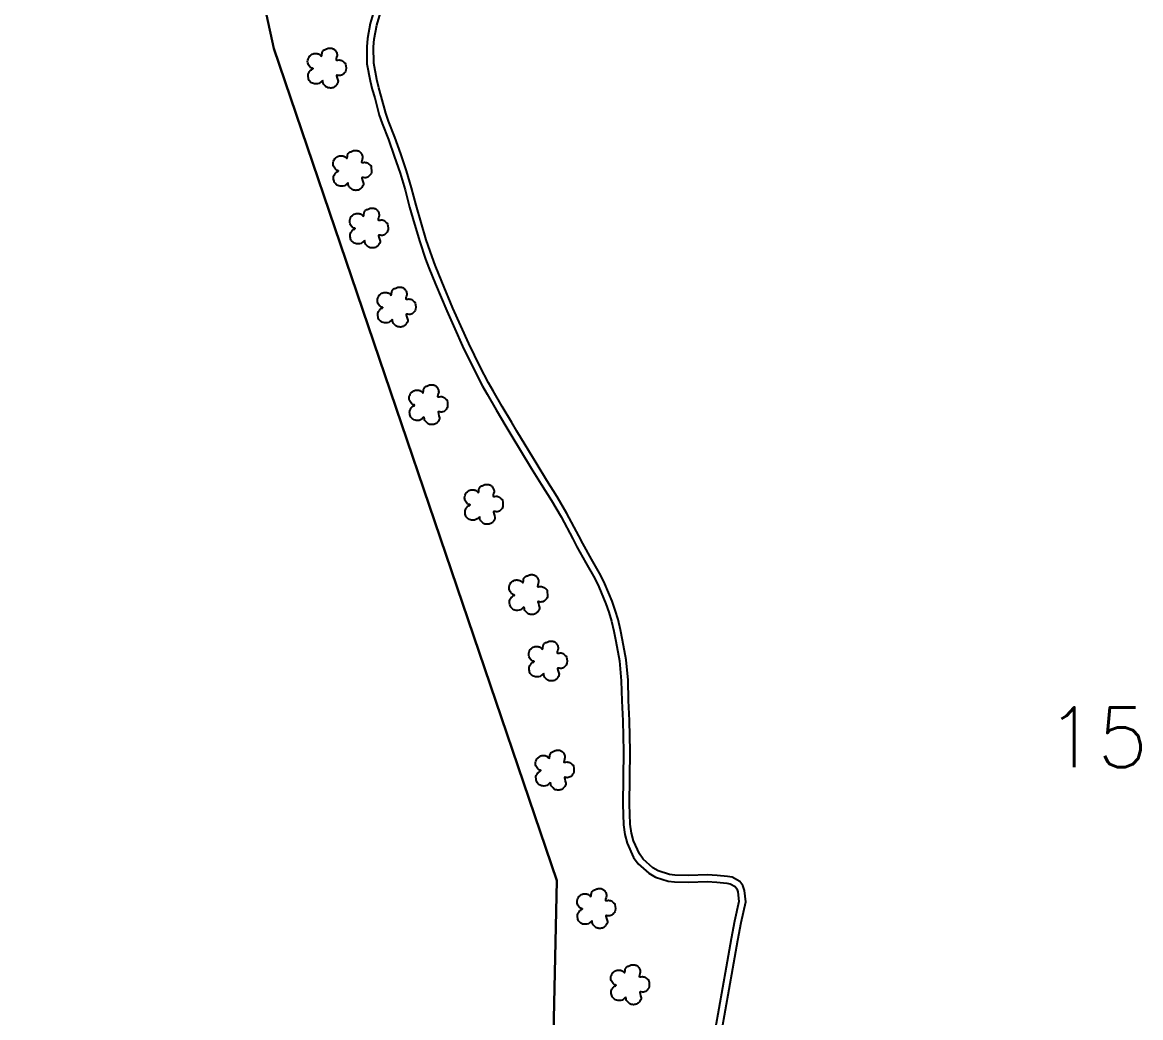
# Model space of a CAD drawing. Extents: x 730929 to 735129, y 7820181 to 7826121.
# Drawn here: x 731991.5 to 732479.1, y 7823173.5 to 7823607.2 of the extents above; entities that cross this region are included whole.
import ezdxf
from ezdxf.enums import TextEntityAlignment as Align

# ---------------------------------------------------------------- set-up
doc = ezdxf.new("R2010")
doc.units = 0
doc.header["$MEASUREMENT"] = 0
doc.linetypes.add('LIN0', pattern=[0])
for name, color, linetype in [('0114000475', 1, 'Continuous'), ('0114000475015', 5, 'Continuous'), ('RESERVA', 3, 'Continuous'), ('SIMBOLO ARVORE', 118, 'Continuous'), ('TEXTO_NUN_TAL', 7, 'Continuous')]:
    doc.layers.add(name, color=color, linetype=linetype)
doc.styles.add('Simplex', font='simplex.shx')

msp = doc.modelspace()

# ---------------------------------------------------------------- linework, layer by layer
at = {"layer": '0114000475'}
msp.add_lwpolyline([(731967.56, 7824069.34), (731998.59, 7824056.54), (732047.35, 7823842.8), (732101.11, 7823595.87), (732224.57, 7823233.27), (732212.11, 7822658.01), (732206.73, 7822569.59), (732184.66, 7822539.11), (732122.52, 7822500.26)], dxfattribs=at)
at = {"layer": '0114000475015'}
msp.add_lwpolyline([(732296.54, 7823167.9), (732301.28, 7823194.91), (732303.46, 7823207.28), (732304.97, 7823214.93), (732306.91, 7823223.85), (732306.44, 7823228.91), (732305.59, 7823231.04), (732304.33, 7823232.8), (732301.08, 7823234.62), (732301.08, 7823234.62), (732299.04, 7823234.97), (732294.5, 7823235.42), (732290.11, 7823235.68), (732282.05, 7823235.4), (732276.07, 7823235.53), (732273.72, 7823235.78), (732268.81, 7823237.45), (732266.38, 7823238.78), (732262.23, 7823242.53), (732260.53, 7823244.77), (732258.03, 7823250.46), (732257.15, 7823253.84), (732256.51, 7823257.72), (732256.22, 7823266.56), (732256.59, 7823289.41), (732256.24, 7823302.95), (732255.87, 7823311.65), (732255.62, 7823320.49), (732254.79, 7823329.33), (732253.14, 7823338.02), (732252.33, 7823342.53), (732251.27, 7823346.97), (732250.03, 7823351.04), (732248.66, 7823354.93), (732245.52, 7823362.46), (732243.79, 7823366.15), (732239.72, 7823373.2), (732235.88, 7823380.06), (732234.21, 7823383.43), (732228.97, 7823393.18), (732224.77, 7823400.41), (732220.26, 7823407.55), (732215.95, 7823414.52), (732207.09, 7823429.12), (732204.9, 7823432.77), (732200.69, 7823439.83), (732196.77, 7823446.67), (732194.78, 7823450.11), (732191.13, 7823457.11), (732186.13, 7823467.31), (732182.73, 7823474.91), (732179.27, 7823482.71), (732174.41, 7823494.27), (732171.46, 7823501.39), (732170.13, 7823504.98), (732167.65, 7823512.42), (732165.36, 7823520.04), (732163.22, 7823527.5), (732161.24, 7823535.07), (732159.01, 7823542.48), (732156.47, 7823549.89), (732153.87, 7823557.18), (732151.19, 7823564.18), (732149.93, 7823567.68), (732148.01, 7823575.12), (732146.94, 7823578.73), (732146.12, 7823582.35), (732144.73, 7823589.5), (732144.61, 7823596.52), (732144.9, 7823599.87), (732146.04, 7823606.04), (732148.08, 7823612.82)], dxfattribs=at)
at = {"layer": 'RESERVA', "linetype": 'Continuous'}
for points in [[(732122.52, 7822500.26), (732184.66, 7822539.11), (732206.73, 7822569.59), (732212.11, 7822658.01), (732224.57, 7823233.27), (732101.11, 7823595.87), (732047.35, 7823842.8)], [(732145.33, 7823613.94), (732143.17, 7823606.73), (732141.97, 7823600.27), (732141.66, 7823596.62), (732141.78, 7823589.19), (732143.23, 7823581.74), (732144.08, 7823577.99), (732145.16, 7823574.33), (732147.11, 7823566.81), (732148.42, 7823563.16), (732151.1, 7823556.15), (732153.68, 7823548.91), (732156.2, 7823541.58), (732158.4, 7823534.27), (732160.37, 7823526.73), (732162.53, 7823519.21), (732164.84, 7823511.52), (732167.35, 7823504), (732168.71, 7823500.32), (732171.69, 7823493.14), (732176.56, 7823481.54), (732180.04, 7823473.71), (732183.46, 7823466.05), (732188.5, 7823455.77), (732192.19, 7823448.69), (732194.21, 7823445.19), (732198.15, 7823438.34), (732202.37, 7823431.26), (732204.56, 7823427.6), (732213.43, 7823412.98), (732217.75, 7823405.99), (732222.24, 7823398.88), (732226.4, 7823391.74), (732231.59, 7823382.07), (732233.27, 7823378.69), (732237.15, 7823371.74), (732241.17, 7823364.78), (732242.82, 7823361.26), (732245.91, 7823353.87), (732247.23, 7823350.12), (732248.43, 7823346.2), (732249.44, 7823341.92), (732250.24, 7823337.48), (732251.86, 7823328.92), (732252.67, 7823320.31), (732252.92, 7823311.55), (732253.3, 7823302.85), (732253.64, 7823289.39), (732253.27, 7823266.54), (732253.57, 7823257.43), (732254.26, 7823253.23), (732255.23, 7823249.49), (732257.97, 7823243.26), (732260.05, 7823240.53), (732264.66, 7823236.36), (732267.62, 7823234.74), (732273.08, 7823232.88), (732275.89, 7823232.59), (732282.07, 7823232.45), (732290.08, 7823232.73), (732294.27, 7823232.48), (732298.64, 7823232.04), (732300.08, 7823231.8), (732302.31, 7823230.55), (732302.98, 7823229.61), (732303.55, 7823228.21), (732303.93, 7823224.03), (732302.09, 7823215.53), (732300.56, 7823207.83), (732298.38, 7823195.42), (732293.63, 7823168.38)]]:
    msp.add_lwpolyline(points, dxfattribs=at)
at = {"layer": 'SIMBOLO ARVORE', "linetype": 'LIN0', "elevation": 716.76, "flags": 128}
for points in [[(732122.35, 7823581.9), (732121.9, 7823581.51), (732121.4, 7823581.06), (732120.85, 7823580.64), (732120.21, 7823580.46), (732119.56, 7823580.39), (732118.94, 7823580.42), (732118.43, 7823580.53), (732117.98, 7823580.71), (732117.58, 7823580.95), (732117.21, 7823581.23), (732116.88, 7823581.55), (732116.62, 7823581.89), (732116.43, 7823582.22), (732116.3, 7823582.58), (732116.22, 7823582.98), (732116.13, 7823583.51), (732116.09, 7823584.06), (732116.11, 7823584.59), (732116.24, 7823584.97), (732116.42, 7823585.31), (732116.63, 7823585.6), (732116.78, 7823585.87), (732116.96, 7823586.11), (732117.18, 7823586.35), (732117.6, 7823586.62), (732118, 7823586.88), (732118.28, 7823587.1), (732118.16, 7823587.18), (732117.9, 7823587.25), (732117.58, 7823587.32), (732117.35, 7823587.45), (732117.13, 7823587.64), (732116.89, 7823587.89), (732116.59, 7823588.26), (732116.31, 7823588.69), (732116.08, 7823589.17), (732115.95, 7823589.66), (732115.9, 7823590.17), (732115.93, 7823590.69), (732116.08, 7823591.26), (732116.28, 7823591.81), (732116.52, 7823592.27), (732116.69, 7823592.52), (732116.89, 7823592.7), (732117.13, 7823592.84), (732117.47, 7823593.09), (732117.85, 7823593.33), (732118.25, 7823593.53), (732118.65, 7823593.63), (732119.05, 7823593.68), (732119.43, 7823593.69), (732119.77, 7823593.67), (732120.08, 7823593.62), (732120.37, 7823593.55), (732120.63, 7823593.47), (732120.87, 7823593.36), (732121.12, 7823593.21), (732121.41, 7823592.88), (732121.69, 7823592.61), (732121.93, 7823592.48), (732122.05, 7823592.85), (732122.13, 7823593.35), (732122.18, 7823593.87), (732122.23, 7823594.1), (732122.29, 7823594.27), (732122.38, 7823594.43), (732122.55, 7823594.69), (732122.75, 7823594.96), (732122.99, 7823595.2), (732123.28, 7823595.33), (732123.59, 7823595.44), (732123.9, 7823595.53), (732124.19, 7823595.67), (732124.49, 7823595.81), (732124.79, 7823595.92), (732125.11, 7823595.98), (732125.45, 7823596.01), (732125.78, 7823596.01), (732126.11, 7823596), (732126.42, 7823595.95), (732126.72, 7823595.88), (732127, 7823595.77), (732127.26, 7823595.64), (732127.49, 7823595.48), (732127.7, 7823595.3), (732127.88, 7823595.1), (732128.06, 7823594.86), (732128.24, 7823594.56), (732128.41, 7823594.23), (732128.56, 7823593.88), (732128.67, 7823593.56), (732128.74, 7823593.21), (732128.75, 7823592.79), (732128.55, 7823592.09), (732128.37, 7823591.41), (732128.3, 7823590.84), (732128.65, 7823590.74), (732129.13, 7823590.77), (732129.66, 7823590.86), (732130.06, 7823590.81), (732130.43, 7823590.73), (732130.79, 7823590.59), (732131.17, 7823590.33), (732131.53, 7823590.04), (732131.86, 7823589.74), (732132.1, 7823589.61), (732132.3, 7823589.41), (732132.45, 7823589.07), (732132.57, 7823588.23), (732132.63, 7823587.29), (732132.61, 7823586.39), (732132.45, 7823585.88), (732132.22, 7823585.49), (732131.95, 7823585.19), (732131.7, 7823584.87), (732131.41, 7823584.61), (732131.08, 7823584.39), (732130.64, 7823584.21), (732130.17, 7823584.09), (732129.7, 7823584.02), (732129.2, 7823584.15), (732128.77, 7823584.23), (732128.49, 7823584.13), (732128.64, 7823583.38), (732128.89, 7823582.5), (732129.14, 7823581.62), (732129.12, 7823581.17), (732129.01, 7823580.84), (732128.84, 7823580.55), (732128.63, 7823580.19), (732128.39, 7823579.85), (732128.12, 7823579.53), (732127.87, 7823579.28), (732127.61, 7823579.07), (732127.32, 7823578.9), (732126.97, 7823578.77), (732126.58, 7823578.67), (732126.19, 7823578.62), (732125.8, 7823578.61), (732125.42, 7823578.64), (732125.07, 7823578.69), (732124.77, 7823578.72), (732124.5, 7823578.8), (732124.22, 7823578.93), (732123.89, 7823579.21), (732123.57, 7823579.53), (732123.26, 7823579.88), (732123, 7823580.15), (732122.78, 7823580.42), (732122.6, 7823580.73), (732122.55, 7823581.2), (732122.49, 7823581.65), (732122.4, 7823582.03), (732122.4, 7823582.03)], [(732133.45, 7823537.31), (732133, 7823536.91), (732132.5, 7823536.46), (732131.95, 7823536.04), (732131.31, 7823535.87), (732130.66, 7823535.8), (732130.04, 7823535.82), (732129.53, 7823535.93), (732129.08, 7823536.11), (732128.68, 7823536.35), (732128.3, 7823536.64), (732127.98, 7823536.96), (732127.71, 7823537.3), (732127.53, 7823537.63), (732127.4, 7823537.99), (732127.31, 7823538.39), (732127.23, 7823538.92), (732127.19, 7823539.47), (732127.2, 7823539.99), (732127.34, 7823540.38), (732127.52, 7823540.71), (732127.73, 7823541.01), (732127.88, 7823541.27), (732128.06, 7823541.52), (732128.27, 7823541.76), (732128.7, 7823542.03), (732129.09, 7823542.28), (732129.37, 7823542.5), (732129.25, 7823542.59), (732129, 7823542.65), (732128.67, 7823542.72), (732128.45, 7823542.86), (732128.22, 7823543.04), (732127.98, 7823543.29), (732127.69, 7823543.66), (732127.41, 7823544.1), (732127.17, 7823544.57), (732127.05, 7823545.06), (732127, 7823545.57), (732127.03, 7823546.09), (732127.17, 7823546.67), (732127.38, 7823547.21), (732127.61, 7823547.68), (732127.79, 7823547.93), (732127.99, 7823548.1), (732128.23, 7823548.25), (732128.57, 7823548.5), (732128.95, 7823548.73), (732129.35, 7823548.93), (732129.75, 7823549.03), (732130.15, 7823549.08), (732130.53, 7823549.09), (732130.86, 7823549.07), (732131.18, 7823549.03), (732131.47, 7823548.96), (732131.72, 7823548.87), (732131.97, 7823548.76), (732132.21, 7823548.61), (732132.51, 7823548.29), (732132.79, 7823548.01), (732133.03, 7823547.88), (732133.15, 7823548.26), (732133.22, 7823548.76), (732133.27, 7823549.28), (732133.32, 7823549.5), (732133.39, 7823549.67), (732133.48, 7823549.83), (732133.64, 7823550.1), (732133.85, 7823550.36), (732134.09, 7823550.6), (732134.37, 7823550.74), (732134.68, 7823550.84), (732135, 7823550.94), (732135.29, 7823551.08), (732135.58, 7823551.21), (732135.88, 7823551.33), (732136.21, 7823551.39), (732136.54, 7823551.42), (732136.88, 7823551.42), (732137.2, 7823551.4), (732137.52, 7823551.36), (732137.82, 7823551.29), (732138.1, 7823551.18), (732138.35, 7823551.04), (732138.59, 7823550.88), (732138.79, 7823550.71), (732138.98, 7823550.51), (732139.15, 7823550.27), (732139.34, 7823549.97), (732139.51, 7823549.64), (732139.65, 7823549.28), (732139.77, 7823548.97), (732139.84, 7823548.61), (732139.85, 7823548.19), (732139.65, 7823547.5), (732139.46, 7823546.81), (732139.39, 7823546.24), (732139.75, 7823546.14), (732140.23, 7823546.18), (732140.76, 7823546.26), (732141.15, 7823546.22), (732141.53, 7823546.13), (732141.89, 7823545.99), (732142.27, 7823545.74), (732142.63, 7823545.45), (732142.95, 7823545.15), (732143.2, 7823545.01), (732143.4, 7823544.82), (732143.54, 7823544.48), (732143.66, 7823543.63), (732143.72, 7823542.7), (732143.7, 7823541.79), (732143.54, 7823541.28), (732143.32, 7823540.89), (732143.04, 7823540.59), (732142.79, 7823540.28), (732142.5, 7823540.01), (732142.17, 7823539.79), (732141.74, 7823539.62), (732141.27, 7823539.5), (732140.8, 7823539.43), (732140.29, 7823539.56), (732139.87, 7823539.63), (732139.59, 7823539.53), (732139.74, 7823538.79), (732139.99, 7823537.9), (732140.23, 7823537.03), (732140.21, 7823536.58), (732140.11, 7823536.24), (732139.94, 7823535.96), (732139.73, 7823535.6), (732139.48, 7823535.25), (732139.21, 7823534.94), (732138.97, 7823534.69), (732138.71, 7823534.48), (732138.42, 7823534.31), (732138.06, 7823534.17), (732137.68, 7823534.08), (732137.28, 7823534.03), (732136.9, 7823534.02), (732136.52, 7823534.04), (732136.16, 7823534.09), (732135.87, 7823534.13), (732135.59, 7823534.2), (732135.32, 7823534.33), (732134.99, 7823534.61), (732134.66, 7823534.94), (732134.35, 7823535.28), (732134.09, 7823535.55), (732133.87, 7823535.83), (732133.7, 7823536.14), (732133.64, 7823536.61), (732133.59, 7823537.06), (732133.5, 7823537.43), (732133.5, 7823537.43)], [(732140.69, 7823512.18), (732140.24, 7823511.79), (732139.73, 7823511.34), (732139.18, 7823510.92), (732138.54, 7823510.75), (732137.9, 7823510.68), (732137.27, 7823510.7), (732136.77, 7823510.81), (732136.32, 7823510.99), (732135.91, 7823511.23), (732135.54, 7823511.51), (732135.21, 7823511.83), (732134.95, 7823512.18), (732134.77, 7823512.51), (732134.64, 7823512.87), (732134.55, 7823513.27), (732134.46, 7823513.8), (732134.42, 7823514.35), (732134.44, 7823514.87), (732134.57, 7823515.26), (732134.76, 7823515.59), (732134.96, 7823515.89), (732135.12, 7823516.15), (732135.29, 7823516.4), (732135.51, 7823516.63), (732135.93, 7823516.91), (732136.33, 7823517.16), (732136.61, 7823517.38), (732136.49, 7823517.47), (732136.23, 7823517.53), (732135.91, 7823517.6), (732135.69, 7823517.74), (732135.46, 7823517.92), (732135.22, 7823518.17), (732134.92, 7823518.54), (732134.64, 7823518.98), (732134.41, 7823519.45), (732134.28, 7823519.94), (732134.23, 7823520.45), (732134.26, 7823520.97), (732134.41, 7823521.55), (732134.61, 7823522.09), (732134.85, 7823522.56), (732135.03, 7823522.81), (732135.23, 7823522.98), (732135.46, 7823523.13), (732135.8, 7823523.37), (732136.18, 7823523.61), (732136.58, 7823523.81), (732136.99, 7823523.91), (732137.38, 7823523.96), (732137.76, 7823523.97), (732138.1, 7823523.95), (732138.41, 7823523.91), (732138.7, 7823523.84), (732138.96, 7823523.75), (732139.21, 7823523.64), (732139.45, 7823523.49), (732139.74, 7823523.17), (732140.02, 7823522.89), (732140.26, 7823522.76), (732140.38, 7823523.14), (732140.46, 7823523.64), (732140.51, 7823524.15), (732140.56, 7823524.38), (732140.62, 7823524.55), (732140.72, 7823524.71), (732140.88, 7823524.98), (732141.08, 7823525.24), (732141.33, 7823525.48), (732141.61, 7823525.62), (732141.92, 7823525.72), (732142.23, 7823525.82), (732142.52, 7823525.96), (732142.82, 7823526.09), (732143.12, 7823526.21), (732143.45, 7823526.27), (732143.78, 7823526.3), (732144.11, 7823526.3), (732144.44, 7823526.28), (732144.76, 7823526.24), (732145.06, 7823526.16), (732145.33, 7823526.06), (732145.59, 7823525.92), (732145.82, 7823525.76), (732146.03, 7823525.59), (732146.22, 7823525.38), (732146.39, 7823525.15), (732146.58, 7823524.85), (732146.74, 7823524.52), (732146.89, 7823524.16), (732147, 7823523.85), (732147.07, 7823523.49), (732147.08, 7823523.07), (732146.88, 7823522.38), (732146.7, 7823521.69), (732146.63, 7823521.12), (732146.98, 7823521.02), (732147.47, 7823521.06), (732148, 7823521.14), (732148.39, 7823521.1), (732148.76, 7823521.01), (732149.12, 7823520.87), (732149.51, 7823520.62), (732149.87, 7823520.33), (732150.19, 7823520.03), (732150.44, 7823519.89), (732150.63, 7823519.7), (732150.78, 7823519.35), (732150.9, 7823518.51), (732150.96, 7823517.57), (732150.94, 7823516.67), (732150.78, 7823516.16), (732150.55, 7823515.77), (732150.28, 7823515.47), (732150.03, 7823515.16), (732149.74, 7823514.89), (732149.41, 7823514.67), (732148.97, 7823514.5), (732148.5, 7823514.38), (732148.03, 7823514.3), (732147.53, 7823514.44), (732147.11, 7823514.51), (732146.83, 7823514.41), (732146.97, 7823513.67), (732147.22, 7823512.78), (732147.47, 7823511.91), (732147.45, 7823511.46), (732147.35, 7823511.12), (732147.18, 7823510.84), (732146.96, 7823510.48), (732146.72, 7823510.13), (732146.45, 7823509.82), (732146.21, 7823509.57), (732145.94, 7823509.35), (732145.65, 7823509.18), (732145.3, 7823509.05), (732144.91, 7823508.96), (732144.52, 7823508.91), (732144.13, 7823508.9), (732143.75, 7823508.92), (732143.4, 7823508.97), (732143.11, 7823509.01), (732142.83, 7823509.08), (732142.56, 7823509.21), (732142.23, 7823509.49), (732141.9, 7823509.82), (732141.59, 7823510.16), (732141.33, 7823510.43), (732141.11, 7823510.71), (732140.93, 7823511.02), (732140.88, 7823511.49), (732140.83, 7823511.94), (732140.73, 7823512.31), (732140.73, 7823512.31)], [(732152.75, 7823477.74), (732152.3, 7823477.34), (732151.8, 7823476.9), (732151.25, 7823476.48), (732150.61, 7823476.3), (732149.96, 7823476.23), (732149.34, 7823476.26), (732148.83, 7823476.37), (732148.38, 7823476.55), (732147.98, 7823476.79), (732147.6, 7823477.07), (732147.28, 7823477.39), (732147.01, 7823477.73), (732146.83, 7823478.06), (732146.7, 7823478.42), (732146.61, 7823478.82), (732146.53, 7823479.35), (732146.49, 7823479.9), (732146.51, 7823480.43), (732146.64, 7823480.81), (732146.82, 7823481.15), (732147.03, 7823481.44), (732147.18, 7823481.71), (732147.36, 7823481.95), (732147.57, 7823482.19), (732148, 7823482.46), (732148.39, 7823482.72), (732148.67, 7823482.93), (732148.55, 7823483.02), (732148.3, 7823483.09), (732147.97, 7823483.16), (732147.75, 7823483.29), (732147.52, 7823483.48), (732147.29, 7823483.73), (732146.99, 7823484.1), (732146.71, 7823484.53), (732146.47, 7823485.01), (732146.35, 7823485.49), (732146.3, 7823486), (732146.33, 7823486.53), (732146.48, 7823487.1), (732146.68, 7823487.64), (732146.91, 7823488.11), (732147.09, 7823488.36), (732147.29, 7823488.53), (732147.53, 7823488.68), (732147.87, 7823488.93), (732148.25, 7823489.17), (732148.65, 7823489.37), (732149.05, 7823489.47), (732149.45, 7823489.52), (732149.83, 7823489.52), (732150.16, 7823489.51), (732150.48, 7823489.46), (732150.77, 7823489.39), (732151.02, 7823489.31), (732151.27, 7823489.19), (732151.51, 7823489.05), (732151.81, 7823488.72), (732152.09, 7823488.45), (732152.33, 7823488.32), (732152.45, 7823488.69), (732152.52, 7823489.19), (732152.57, 7823489.71), (732152.62, 7823489.94), (732152.69, 7823490.11), (732152.78, 7823490.26), (732152.94, 7823490.53), (732153.15, 7823490.8), (732153.39, 7823491.04), (732153.68, 7823491.17), (732153.98, 7823491.28), (732154.3, 7823491.37), (732154.59, 7823491.51), (732154.88, 7823491.65), (732155.18, 7823491.76), (732155.51, 7823491.82), (732155.84, 7823491.85), (732156.18, 7823491.85), (732156.5, 7823491.84), (732156.82, 7823491.79), (732157.12, 7823491.72), (732157.4, 7823491.61), (732157.65, 7823491.48), (732157.89, 7823491.31), (732158.09, 7823491.14), (732158.28, 7823490.94), (732158.45, 7823490.7), (732158.64, 7823490.4), (732158.81, 7823490.07), (732158.95, 7823489.72), (732159.07, 7823489.4), (732159.14, 7823489.05), (732159.15, 7823488.62), (732158.95, 7823487.93), (732158.77, 7823487.25), (732158.69, 7823486.68), (732159.05, 7823486.58), (732159.53, 7823486.61), (732160.06, 7823486.7), (732160.45, 7823486.65), (732160.83, 7823486.57), (732161.19, 7823486.43), (732161.57, 7823486.17), (732161.93, 7823485.88), (732162.25, 7823485.58), (732162.5, 7823485.45), (732162.7, 7823485.25), (732162.84, 7823484.91), (732162.96, 7823484.07), (732163.02, 7823483.13), (732163, 7823482.23), (732162.85, 7823481.72), (732162.62, 7823481.33), (732162.35, 7823481.03), (732162.09, 7823480.71), (732161.8, 7823480.45), (732161.47, 7823480.23), (732161.04, 7823480.05), (732160.57, 7823479.93), (732160.1, 7823479.86), (732159.59, 7823479.99), (732159.17, 7823480.07), (732158.89, 7823479.97), (732159.04, 7823479.22), (732159.29, 7823478.34), (732159.53, 7823477.46), (732159.52, 7823477.01), (732159.41, 7823476.67), (732159.24, 7823476.39), (732159.03, 7823476.03), (732158.78, 7823475.69), (732158.52, 7823475.37), (732158.27, 7823475.12), (732158.01, 7823474.91), (732157.72, 7823474.74), (732157.36, 7823474.61), (732156.98, 7823474.51), (732156.59, 7823474.46), (732156.2, 7823474.45), (732155.82, 7823474.48), (732155.46, 7823474.53), (732155.17, 7823474.56), (732154.89, 7823474.64), (732154.62, 7823474.77), (732154.29, 7823475.04), (732153.96, 7823475.37), (732153.65, 7823475.72), (732153.39, 7823475.98), (732153.17, 7823476.26), (732153, 7823476.57), (732152.94, 7823477.04), (732152.89, 7823477.49), (732152.8, 7823477.87), (732152.8, 7823477.87)], [(732166.64, 7823435.19), (732166.19, 7823434.8), (732165.69, 7823434.35), (732165.14, 7823433.93), (732164.5, 7823433.76), (732163.85, 7823433.69), (732163.23, 7823433.71), (732162.72, 7823433.82), (732162.27, 7823434), (732161.87, 7823434.24), (732161.49, 7823434.52), (732161.17, 7823434.84), (732160.9, 7823435.19), (732160.72, 7823435.52), (732160.59, 7823435.88), (732160.5, 7823436.28), (732160.42, 7823436.81), (732160.38, 7823437.36), (732160.39, 7823437.88), (732160.53, 7823438.27), (732160.71, 7823438.6), (732160.91, 7823438.89), (732161.07, 7823439.16), (732161.24, 7823439.41), (732161.46, 7823439.64), (732161.88, 7823439.92), (732162.28, 7823440.17), (732162.56, 7823440.39), (732162.44, 7823440.48), (732162.18, 7823440.54), (732161.86, 7823440.61), (732161.64, 7823440.75), (732161.41, 7823440.93), (732161.17, 7823441.18), (732160.88, 7823441.55), (732160.6, 7823441.98), (732160.36, 7823442.46), (732160.24, 7823442.95), (732160.19, 7823443.46), (732160.21, 7823443.98), (732160.36, 7823444.56), (732160.57, 7823445.1), (732160.8, 7823445.57), (732160.98, 7823445.81), (732161.18, 7823445.99), (732161.42, 7823446.14), (732161.76, 7823446.38), (732162.13, 7823446.62), (732162.54, 7823446.82), (732162.94, 7823446.92), (732163.33, 7823446.97), (732163.71, 7823446.98), (732164.05, 7823446.96), (732164.37, 7823446.92), (732164.66, 7823446.85), (732164.91, 7823446.76), (732165.16, 7823446.65), (732165.4, 7823446.5), (732165.7, 7823446.18), (732165.98, 7823445.9), (732166.22, 7823445.77), (732166.33, 7823446.15), (732166.41, 7823446.65), (732166.46, 7823447.16), (732166.51, 7823447.39), (732166.58, 7823447.56), (732166.67, 7823447.72), (732166.83, 7823447.99), (732167.04, 7823448.25), (732167.28, 7823448.49), (732167.56, 7823448.63), (732167.87, 7823448.73), (732168.19, 7823448.82), (732168.48, 7823448.97), (732168.77, 7823449.1), (732169.07, 7823449.22), (732169.4, 7823449.28), (732169.73, 7823449.31), (732170.07, 7823449.31), (732170.39, 7823449.29), (732170.71, 7823449.25), (732171.01, 7823449.17), (732171.28, 7823449.07), (732171.54, 7823448.93), (732171.77, 7823448.77), (732171.98, 7823448.6), (732172.17, 7823448.39), (732172.34, 7823448.16), (732172.53, 7823447.86), (732172.7, 7823447.53), (732172.84, 7823447.17), (732172.96, 7823446.86), (732173.02, 7823446.5), (732173.04, 7823446.08), (732172.83, 7823445.39), (732172.65, 7823444.7), (732172.58, 7823444.13), (732172.94, 7823444.03), (732173.42, 7823444.07), (732173.95, 7823444.15), (732174.34, 7823444.11), (732174.72, 7823444.02), (732175.08, 7823443.88), (732175.46, 7823443.63), (732175.82, 7823443.34), (732176.14, 7823443.04), (732176.39, 7823442.9), (732176.58, 7823442.7), (732176.73, 7823442.36), (732176.85, 7823441.52), (732176.91, 7823440.58), (732176.89, 7823439.68), (732176.73, 7823439.17), (732176.51, 7823438.78), (732176.23, 7823438.48), (732175.98, 7823438.17), (732175.69, 7823437.9), (732175.36, 7823437.68), (732174.92, 7823437.51), (732174.46, 7823437.39), (732173.98, 7823437.31), (732173.48, 7823437.45), (732173.06, 7823437.52), (732172.78, 7823437.42), (732172.93, 7823436.68), (732173.17, 7823435.79), (732173.42, 7823434.92), (732173.4, 7823434.47), (732173.3, 7823434.13), (732173.13, 7823433.85), (732172.92, 7823433.49), (732172.67, 7823433.14), (732172.4, 7823432.83), (732172.16, 7823432.58), (732171.9, 7823432.36), (732171.61, 7823432.19), (732171.25, 7823432.06), (732170.87, 7823431.97), (732170.47, 7823431.92), (732170.08, 7823431.91), (732169.71, 7823431.93), (732169.35, 7823431.98), (732169.06, 7823432.02), (732168.78, 7823432.09), (732168.51, 7823432.22), (732168.18, 7823432.5), (732167.85, 7823432.83), (732167.54, 7823433.17), (732167.28, 7823433.44), (732167.06, 7823433.72), (732166.89, 7823434.03), (732166.83, 7823434.5), (732166.78, 7823434.95), (732166.68, 7823435.32), (732166.68, 7823435.32)], [(732190.79, 7823391.75), (732190.34, 7823391.35), (732189.84, 7823390.91), (732189.29, 7823390.49), (732188.65, 7823390.31), (732188, 7823390.24), (732187.38, 7823390.27), (732186.87, 7823390.38), (732186.42, 7823390.56), (732186.02, 7823390.8), (732185.64, 7823391.08), (732185.32, 7823391.4), (732185.05, 7823391.74), (732184.87, 7823392.07), (732184.74, 7823392.43), (732184.65, 7823392.83), (732184.57, 7823393.36), (732184.53, 7823393.91), (732184.55, 7823394.44), (732184.68, 7823394.82), (732184.86, 7823395.16), (732185.07, 7823395.45), (732185.22, 7823395.71), (732185.4, 7823395.96), (732185.62, 7823396.2), (732186.04, 7823396.47), (732186.43, 7823396.73), (732186.72, 7823396.94), (732186.59, 7823397.03), (732186.34, 7823397.1), (732186.02, 7823397.17), (732185.79, 7823397.3), (732185.56, 7823397.49), (732185.33, 7823397.74), (732185.03, 7823398.11), (732184.75, 7823398.54), (732184.51, 7823399.01), (732184.39, 7823399.5), (732184.34, 7823400.01), (732184.37, 7823400.54), (732184.52, 7823401.11), (732184.72, 7823401.65), (732184.95, 7823402.12), (732185.13, 7823402.37), (732185.33, 7823402.54), (732185.57, 7823402.69), (732185.91, 7823402.94), (732186.29, 7823403.17), (732186.69, 7823403.38), (732187.09, 7823403.48), (732187.49, 7823403.53), (732187.87, 7823403.53), (732188.21, 7823403.52), (732188.52, 7823403.47), (732188.81, 7823403.4), (732189.07, 7823403.32), (732189.31, 7823403.2), (732189.55, 7823403.05), (732189.85, 7823402.73), (732190.13, 7823402.46), (732190.37, 7823402.33), (732190.49, 7823402.7), (732190.56, 7823403.2), (732190.61, 7823403.72), (732190.67, 7823403.94), (732190.73, 7823404.12), (732190.82, 7823404.27), (732190.99, 7823404.54), (732191.19, 7823404.8), (732191.43, 7823405.05), (732191.72, 7823405.18), (732192.02, 7823405.29), (732192.34, 7823405.38), (732192.63, 7823405.52), (732192.92, 7823405.66), (732193.22, 7823405.77), (732193.55, 7823405.83), (732193.89, 7823405.86), (732194.22, 7823405.86), (732194.55, 7823405.85), (732194.86, 7823405.8), (732195.16, 7823405.73), (732195.44, 7823405.62), (732195.69, 7823405.48), (732195.93, 7823405.32), (732196.13, 7823405.15), (732196.32, 7823404.95), (732196.5, 7823404.71), (732196.68, 7823404.41), (732196.85, 7823404.08), (732196.99, 7823403.73), (732197.11, 7823403.41), (732197.18, 7823403.06), (732197.19, 7823402.63), (732196.99, 7823401.94), (732196.81, 7823401.26), (732196.74, 7823400.69), (732197.09, 7823400.59), (732197.57, 7823400.62), (732198.1, 7823400.71), (732198.5, 7823400.66), (732198.87, 7823400.58), (732199.23, 7823400.44), (732199.61, 7823400.18), (732199.97, 7823399.89), (732200.29, 7823399.59), (732200.54, 7823399.46), (732200.74, 7823399.26), (732200.88, 7823398.92), (732201, 7823398.07), (732201.06, 7823397.14), (732201.04, 7823396.24), (732200.89, 7823395.72), (732200.66, 7823395.34), (732200.39, 7823395.04), (732200.13, 7823394.72), (732199.85, 7823394.46), (732199.51, 7823394.24), (732199.08, 7823394.06), (732198.61, 7823393.94), (732198.14, 7823393.87), (732197.63, 7823394), (732197.21, 7823394.08), (732196.93, 7823393.97), (732197.08, 7823393.23), (732197.33, 7823392.34), (732197.58, 7823391.47), (732197.56, 7823391.02), (732197.45, 7823390.68), (732197.28, 7823390.4), (732197.07, 7823390.04), (732196.82, 7823389.7), (732196.56, 7823389.38), (732196.31, 7823389.13), (732196.05, 7823388.92), (732195.76, 7823388.75), (732195.4, 7823388.62), (732195.02, 7823388.52), (732194.63, 7823388.47), (732194.24, 7823388.46), (732193.86, 7823388.49), (732193.5, 7823388.54), (732193.21, 7823388.57), (732192.94, 7823388.64), (732192.66, 7823388.78), (732192.33, 7823389.05), (732192, 7823389.38), (732191.7, 7823389.72), (732191.44, 7823389.99), (732191.21, 7823390.27), (732191.04, 7823390.58), (732190.98, 7823391.05), (732190.93, 7823391.5), (732190.84, 7823391.88), (732190.84, 7823391.88)], [(732210.2, 7823352.43), (732209.75, 7823352.03), (732209.25, 7823351.58), (732208.7, 7823351.16), (732208.06, 7823350.99), (732207.41, 7823350.92), (732206.79, 7823350.94), (732206.28, 7823351.05), (732205.83, 7823351.23), (732205.43, 7823351.47), (732205.05, 7823351.76), (732204.73, 7823352.08), (732204.46, 7823352.42), (732204.28, 7823352.75), (732204.15, 7823353.11), (732204.06, 7823353.51), (732203.98, 7823354.04), (732203.94, 7823354.59), (732203.95, 7823355.11), (732204.09, 7823355.5), (732204.27, 7823355.83), (732204.47, 7823356.13), (732204.63, 7823356.39), (732204.81, 7823356.64), (732205.02, 7823356.88), (732205.44, 7823357.15), (732205.84, 7823357.41), (732206.12, 7823357.62), (732206, 7823357.71), (732205.74, 7823357.77), (732205.42, 7823357.84), (732205.2, 7823357.98), (732204.97, 7823358.16), (732204.73, 7823358.41), (732204.44, 7823358.78), (732204.16, 7823359.22), (732203.92, 7823359.69), (732203.8, 7823360.18), (732203.75, 7823360.69), (732203.78, 7823361.21), (732203.92, 7823361.79), (732204.13, 7823362.33), (732204.36, 7823362.8), (732204.54, 7823363.05), (732204.74, 7823363.22), (732204.98, 7823363.37), (732205.32, 7823363.62), (732205.7, 7823363.85), (732206.1, 7823364.05), (732206.5, 7823364.15), (732206.89, 7823364.2), (732207.28, 7823364.21), (732207.61, 7823364.19), (732207.93, 7823364.15), (732208.22, 7823364.08), (732208.47, 7823363.99), (732208.72, 7823363.88), (732208.96, 7823363.73), (732209.26, 7823363.41), (732209.54, 7823363.14), (732209.78, 7823363), (732209.9, 7823363.38), (732209.97, 7823363.88), (732210.02, 7823364.4), (732210.07, 7823364.62), (732210.14, 7823364.79), (732210.23, 7823364.95), (732210.39, 7823365.22), (732210.6, 7823365.48), (732210.84, 7823365.72), (732211.12, 7823365.86), (732211.43, 7823365.96), (732211.75, 7823366.06), (732212.04, 7823366.2), (732212.33, 7823366.33), (732212.63, 7823366.45), (732212.96, 7823366.51), (732213.29, 7823366.54), (732213.63, 7823366.54), (732213.95, 7823366.52), (732214.27, 7823366.48), (732214.57, 7823366.41), (732214.85, 7823366.3), (732215.1, 7823366.16), (732215.34, 7823366), (732215.54, 7823365.83), (732215.73, 7823365.63), (732215.9, 7823365.39), (732216.09, 7823365.09), (732216.26, 7823364.76), (732216.4, 7823364.41), (732216.52, 7823364.09), (732216.59, 7823363.73), (732216.6, 7823363.31), (732216.4, 7823362.62), (732216.21, 7823361.93), (732216.14, 7823361.36), (732216.5, 7823361.26), (732216.98, 7823361.3), (732217.51, 7823361.38), (732217.9, 7823361.34), (732218.28, 7823361.25), (732218.64, 7823361.11), (732219.02, 7823360.86), (732219.38, 7823360.57), (732219.7, 7823360.27), (732219.95, 7823360.13), (732220.15, 7823359.94), (732220.29, 7823359.6), (732220.41, 7823358.75), (732220.47, 7823357.82), (732220.45, 7823356.91), (732220.29, 7823356.4), (732220.07, 7823356.02), (732219.79, 7823355.71), (732219.54, 7823355.4), (732219.25, 7823355.13), (732218.92, 7823354.91), (732218.48, 7823354.74), (732218.02, 7823354.62), (732217.55, 7823354.55), (732217.04, 7823354.68), (732216.62, 7823354.75), (732216.34, 7823354.65), (732216.49, 7823353.91), (732216.74, 7823353.02), (732216.98, 7823352.15), (732216.96, 7823351.7), (732216.86, 7823351.36), (732216.69, 7823351.08), (732216.48, 7823350.72), (732216.23, 7823350.37), (732215.96, 7823350.06), (732215.72, 7823349.81), (732215.46, 7823349.6), (732215.17, 7823349.43), (732214.81, 7823349.29), (732214.43, 7823349.2), (732214.03, 7823349.15), (732213.65, 7823349.14), (732213.27, 7823349.16), (732212.91, 7823349.21), (732212.62, 7823349.25), (732212.34, 7823349.32), (732212.07, 7823349.45), (732211.74, 7823349.73), (732211.41, 7823350.06), (732211.1, 7823350.4), (732210.84, 7823350.67), (732210.62, 7823350.95), (732210.45, 7823351.26), (732210.39, 7823351.73), (732210.34, 7823352.18), (732210.25, 7823352.55), (732210.25, 7823352.55)], [(732218.73, 7823323.46), (732218.28, 7823323.07), (732217.78, 7823322.62), (732217.23, 7823322.2), (732216.59, 7823322.03), (732215.94, 7823321.96), (732215.32, 7823321.98), (732214.81, 7823322.09), (732214.36, 7823322.27), (732213.96, 7823322.51), (732213.58, 7823322.79), (732213.26, 7823323.11), (732212.99, 7823323.46), (732212.81, 7823323.78), (732212.68, 7823324.14), (732212.59, 7823324.54), (732212.51, 7823325.08), (732212.47, 7823325.62), (732212.49, 7823326.15), (732212.62, 7823326.54), (732212.8, 7823326.87), (732213.01, 7823327.16), (732213.16, 7823327.43), (732213.34, 7823327.67), (732213.56, 7823327.91), (732213.98, 7823328.19), (732214.37, 7823328.44), (732214.65, 7823328.66), (732214.53, 7823328.75), (732214.28, 7823328.81), (732213.96, 7823328.88), (732213.73, 7823329.01), (732213.5, 7823329.2), (732213.27, 7823329.45), (732212.97, 7823329.82), (732212.69, 7823330.25), (732212.45, 7823330.73), (732212.33, 7823331.22), (732212.28, 7823331.73), (732212.31, 7823332.25), (732212.46, 7823332.83), (732212.66, 7823333.37), (732212.89, 7823333.84), (732213.07, 7823334.08), (732213.27, 7823334.26), (732213.51, 7823334.4), (732213.85, 7823334.65), (732214.23, 7823334.89), (732214.63, 7823335.09), (732215.03, 7823335.19), (732215.43, 7823335.24), (732215.81, 7823335.25), (732216.15, 7823335.23), (732216.46, 7823335.18), (732216.75, 7823335.11), (732217.01, 7823335.03), (732217.25, 7823334.92), (732217.49, 7823334.77), (732217.79, 7823334.44), (732218.07, 7823334.17), (732218.31, 7823334.04), (732218.43, 7823334.41), (732218.5, 7823334.91), (732218.55, 7823335.43), (732218.61, 7823335.66), (732218.67, 7823335.83), (732218.76, 7823335.99), (732218.93, 7823336.25), (732219.13, 7823336.52), (732219.37, 7823336.76), (732219.66, 7823336.89), (732219.96, 7823337), (732220.28, 7823337.09), (732220.57, 7823337.23), (732220.86, 7823337.37), (732221.16, 7823337.48), (732221.49, 7823337.55), (732221.83, 7823337.57), (732222.16, 7823337.58), (732222.49, 7823337.56), (732222.8, 7823337.51), (732223.1, 7823337.44), (732223.38, 7823337.33), (732223.63, 7823337.2), (732223.87, 7823337.04), (732224.07, 7823336.86), (732224.26, 7823336.66), (732224.44, 7823336.42), (732224.62, 7823336.12), (732224.79, 7823335.79), (732224.93, 7823335.44), (732225.05, 7823335.13), (732225.12, 7823334.77), (732225.13, 7823334.35), (732224.93, 7823333.65), (732224.75, 7823332.97), (732224.68, 7823332.4), (732225.03, 7823332.3), (732225.51, 7823332.33), (732226.04, 7823332.42), (732226.43, 7823332.38), (732226.81, 7823332.29), (732227.17, 7823332.15), (732227.55, 7823331.89), (732227.91, 7823331.6), (732228.23, 7823331.31), (732228.48, 7823331.17), (732228.68, 7823330.97), (732228.82, 7823330.63), (732228.94, 7823329.79), (732229, 7823328.85), (732228.98, 7823327.95), (732228.83, 7823327.44), (732228.6, 7823327.05), (732228.33, 7823326.75), (732228.07, 7823326.44), (732227.79, 7823326.17), (732227.45, 7823325.95), (732227.02, 7823325.78), (732226.55, 7823325.65), (732226.08, 7823325.58), (732225.57, 7823325.72), (732225.15, 7823325.79), (732224.87, 7823325.69), (732225.02, 7823324.94), (732225.27, 7823324.06), (732225.52, 7823323.18), (732225.5, 7823322.74), (732225.39, 7823322.4), (732225.22, 7823322.12), (732225.01, 7823321.75), (732224.76, 7823321.41), (732224.5, 7823321.1), (732224.25, 7823320.84), (732223.99, 7823320.63), (732223.7, 7823320.46), (732223.34, 7823320.33), (732222.96, 7823320.24), (732222.57, 7823320.18), (732222.18, 7823320.18), (732221.8, 7823320.2), (732221.44, 7823320.25), (732221.15, 7823320.28), (732220.88, 7823320.36), (732220.6, 7823320.49), (732220.27, 7823320.77), (732219.94, 7823321.09), (732219.64, 7823321.44), (732219.37, 7823321.71), (732219.15, 7823321.99), (732218.98, 7823322.29), (732218.92, 7823322.76), (732218.87, 7823323.22), (732218.78, 7823323.59), (732218.78, 7823323.59)], [(732221.71, 7823275.91), (732221.27, 7823275.51), (732220.76, 7823275.06), (732220.21, 7823274.64), (732219.57, 7823274.47), (732218.93, 7823274.4), (732218.3, 7823274.42), (732217.8, 7823274.53), (732217.34, 7823274.71), (732216.94, 7823274.95), (732216.57, 7823275.24), (732216.24, 7823275.56), (732215.98, 7823275.9), (732215.79, 7823276.23), (732215.67, 7823276.59), (732215.58, 7823276.99), (732215.49, 7823277.52), (732215.45, 7823278.07), (732215.47, 7823278.59), (732215.6, 7823278.98), (732215.78, 7823279.31), (732215.99, 7823279.61), (732216.14, 7823279.87), (732216.32, 7823280.12), (732216.54, 7823280.36), (732216.96, 7823280.63), (732217.36, 7823280.89), (732217.64, 7823281.1), (732217.52, 7823281.19), (732217.26, 7823281.25), (732216.94, 7823281.32), (732216.72, 7823281.46), (732216.49, 7823281.64), (732216.25, 7823281.89), (732215.95, 7823282.26), (732215.67, 7823282.7), (732215.44, 7823283.17), (732215.31, 7823283.66), (732215.26, 7823284.17), (732215.29, 7823284.7), (732215.44, 7823285.27), (732215.64, 7823285.81), (732215.88, 7823286.28), (732216.06, 7823286.53), (732216.25, 7823286.7), (732216.49, 7823286.85), (732216.83, 7823287.1), (732217.21, 7823287.33), (732217.61, 7823287.53), (732218.01, 7823287.63), (732218.41, 7823287.68), (732218.79, 7823287.69), (732219.13, 7823287.68), (732219.44, 7823287.63), (732219.73, 7823287.56), (732219.99, 7823287.47), (732220.23, 7823287.36), (732220.48, 7823287.21), (732220.77, 7823286.89), (732221.05, 7823286.62), (732221.29, 7823286.48), (732221.41, 7823286.86), (732221.49, 7823287.36), (732221.54, 7823287.88), (732221.59, 7823288.1), (732221.65, 7823288.27), (732221.75, 7823288.43), (732221.91, 7823288.7), (732222.11, 7823288.96), (732222.36, 7823289.2), (732222.64, 7823289.34), (732222.95, 7823289.44), (732223.26, 7823289.54), (732223.55, 7823289.68), (732223.85, 7823289.81), (732224.15, 7823289.93), (732224.48, 7823289.99), (732224.81, 7823290.02), (732225.14, 7823290.02), (732225.47, 7823290), (732225.79, 7823289.96), (732226.09, 7823289.89), (732226.36, 7823289.78), (732226.62, 7823289.64), (732226.85, 7823289.48), (732227.06, 7823289.31), (732227.24, 7823289.11), (732227.42, 7823288.87), (732227.6, 7823288.57), (732227.77, 7823288.24), (732227.92, 7823287.89), (732228.03, 7823287.57), (732228.1, 7823287.21), (732228.11, 7823286.79), (732227.91, 7823286.1), (732227.73, 7823285.41), (732227.66, 7823284.84), (732228.01, 7823284.74), (732228.49, 7823284.78), (732229.02, 7823284.87), (732229.42, 7823284.82), (732229.79, 7823284.73), (732230.15, 7823284.59), (732230.54, 7823284.34), (732230.9, 7823284.05), (732231.22, 7823283.75), (732231.47, 7823283.61), (732231.66, 7823283.42), (732231.81, 7823283.08), (732231.93, 7823282.23), (732231.99, 7823281.3), (732231.97, 7823280.39), (732231.81, 7823279.88), (732231.58, 7823279.5), (732231.31, 7823279.19), (732231.06, 7823278.88), (732230.77, 7823278.61), (732230.44, 7823278.39), (732230, 7823278.22), (732229.53, 7823278.1), (732229.06, 7823278.03), (732228.56, 7823278.16), (732228.14, 7823278.23), (732227.86, 7823278.13), (732228, 7823277.39), (732228.25, 7823276.5), (732228.5, 7823275.63), (732228.48, 7823275.18), (732228.38, 7823274.84), (732228.2, 7823274.56), (732227.99, 7823274.2), (732227.75, 7823273.85), (732227.48, 7823273.54), (732227.24, 7823273.29), (732226.97, 7823273.08), (732226.68, 7823272.91), (732226.33, 7823272.77), (732225.94, 7823272.68), (732225.55, 7823272.63), (732225.16, 7823272.62), (732224.78, 7823272.64), (732224.43, 7823272.7), (732224.14, 7823272.73), (732223.86, 7823272.8), (732223.58, 7823272.93), (732223.26, 7823273.21), (732222.93, 7823273.54), (732222.62, 7823273.88), (732222.36, 7823274.15), (732222.14, 7823274.43), (732221.96, 7823274.74), (732221.91, 7823275.21), (732221.86, 7823275.66), (732221.76, 7823276.03), (732221.76, 7823276.03)], [(732239.81, 7823215.63), (732239.36, 7823215.23), (732238.86, 7823214.78), (732238.31, 7823214.36), (732237.67, 7823214.19), (732237.02, 7823214.12), (732236.4, 7823214.14), (732235.89, 7823214.25), (732235.44, 7823214.43), (732235.04, 7823214.67), (732234.66, 7823214.96), (732234.34, 7823215.28), (732234.07, 7823215.62), (732233.89, 7823215.95), (732233.76, 7823216.31), (732233.67, 7823216.71), (732233.59, 7823217.24), (732233.55, 7823217.79), (732233.57, 7823218.31), (732233.7, 7823218.7), (732233.88, 7823219.03), (732234.09, 7823219.33), (732234.24, 7823219.59), (732234.42, 7823219.84), (732234.64, 7823220.08), (732235.06, 7823220.35), (732235.45, 7823220.61), (732235.74, 7823220.82), (732235.61, 7823220.91), (732235.36, 7823220.97), (732235.04, 7823221.04), (732234.81, 7823221.18), (732234.58, 7823221.36), (732234.35, 7823221.61), (732234.05, 7823221.98), (732233.77, 7823222.42), (732233.53, 7823222.89), (732233.41, 7823223.38), (732233.36, 7823223.89), (732233.39, 7823224.42), (732233.54, 7823224.99), (732233.74, 7823225.53), (732233.97, 7823226), (732234.15, 7823226.25), (732234.35, 7823226.42), (732234.59, 7823226.57), (732234.93, 7823226.82), (732235.31, 7823227.05), (732235.71, 7823227.25), (732236.11, 7823227.35), (732236.51, 7823227.4), (732236.89, 7823227.41), (732237.23, 7823227.4), (732237.54, 7823227.35), (732237.83, 7823227.28), (732238.09, 7823227.19), (732238.33, 7823227.08), (732238.57, 7823226.93), (732238.87, 7823226.61), (732239.15, 7823226.34), (732239.39, 7823226.2), (732239.51, 7823226.58), (732239.58, 7823227.08), (732239.63, 7823227.6), (732239.69, 7823227.82), (732239.75, 7823227.99), (732239.84, 7823228.15), (732240.01, 7823228.42), (732240.21, 7823228.68), (732240.45, 7823228.92), (732240.74, 7823229.06), (732241.04, 7823229.16), (732241.36, 7823229.26), (732241.65, 7823229.4), (732241.94, 7823229.53), (732242.24, 7823229.65), (732242.57, 7823229.71), (732242.91, 7823229.74), (732243.24, 7823229.74), (732243.57, 7823229.72), (732243.88, 7823229.68), (732244.18, 7823229.61), (732244.46, 7823229.5), (732244.71, 7823229.36), (732244.95, 7823229.2), (732245.15, 7823229.03), (732245.34, 7823228.83), (732245.52, 7823228.59), (732245.7, 7823228.29), (732245.87, 7823227.96), (732246.01, 7823227.61), (732246.13, 7823227.29), (732246.2, 7823226.93), (732246.21, 7823226.51), (732246.01, 7823225.82), (732245.83, 7823225.13), (732245.76, 7823224.56), (732246.11, 7823224.46), (732246.59, 7823224.5), (732247.12, 7823224.59), (732247.52, 7823224.54), (732247.89, 7823224.45), (732248.25, 7823224.31), (732248.63, 7823224.06), (732248.99, 7823223.77), (732249.31, 7823223.47), (732249.56, 7823223.33), (732249.76, 7823223.14), (732249.9, 7823222.8), (732250.03, 7823221.95), (732250.08, 7823221.02), (732250.06, 7823220.11), (732249.91, 7823219.6), (732249.68, 7823219.22), (732249.41, 7823218.91), (732249.15, 7823218.6), (732248.87, 7823218.33), (732248.53, 7823218.11), (732248.1, 7823217.94), (732247.63, 7823217.82), (732247.16, 7823217.75), (732246.65, 7823217.88), (732246.23, 7823217.95), (732245.95, 7823217.85), (732246.1, 7823217.11), (732246.35, 7823216.22), (732246.6, 7823215.35), (732246.58, 7823214.9), (732246.47, 7823214.56), (732246.3, 7823214.28), (732246.09, 7823213.92), (732245.84, 7823213.57), (732245.58, 7823213.26), (732245.33, 7823213.01), (732245.07, 7823212.8), (732244.78, 7823212.63), (732244.42, 7823212.49), (732244.04, 7823212.4), (732243.65, 7823212.35), (732243.26, 7823212.34), (732242.88, 7823212.36), (732242.52, 7823212.42), (732242.23, 7823212.45), (732241.96, 7823212.52), (732241.68, 7823212.65), (732241.35, 7823212.93), (732241.02, 7823213.26), (732240.72, 7823213.6), (732240.46, 7823213.87), (732240.23, 7823214.15), (732240.06, 7823214.46), (732240, 7823214.93), (732239.95, 7823215.38), (732239.86, 7823215.75), (732239.86, 7823215.75)], [(732254.54, 7823182.39), (732254.09, 7823181.99), (732253.59, 7823181.54), (732253.04, 7823181.12), (732252.4, 7823180.95), (732251.75, 7823180.88), (732251.13, 7823180.9), (732250.62, 7823181.01), (732250.17, 7823181.19), (732249.77, 7823181.43), (732249.4, 7823181.72), (732249.07, 7823182.04), (732248.8, 7823182.38), (732248.62, 7823182.71), (732248.49, 7823183.07), (732248.41, 7823183.47), (732248.32, 7823184), (732248.28, 7823184.55), (732248.3, 7823185.07), (732248.43, 7823185.46), (732248.61, 7823185.79), (732248.82, 7823186.09), (732248.97, 7823186.35), (732249.15, 7823186.6), (732249.37, 7823186.84), (732249.79, 7823187.11), (732250.18, 7823187.37), (732250.47, 7823187.58), (732250.34, 7823187.67), (732250.09, 7823187.74), (732249.77, 7823187.81), (732249.54, 7823187.94), (732249.31, 7823188.12), (732249.08, 7823188.37), (732248.78, 7823188.75), (732248.5, 7823189.18), (732248.27, 7823189.65), (732248.14, 7823190.14), (732248.09, 7823190.65), (732248.12, 7823191.18), (732248.27, 7823191.75), (732248.47, 7823192.29), (732248.7, 7823192.76), (732248.88, 7823193.01), (732249.08, 7823193.18), (732249.32, 7823193.33), (732249.66, 7823193.58), (732250.04, 7823193.81), (732250.44, 7823194.01), (732250.84, 7823194.11), (732251.24, 7823194.16), (732251.62, 7823194.17), (732251.96, 7823194.16), (732252.27, 7823194.11), (732252.56, 7823194.04), (732252.82, 7823193.95), (732253.06, 7823193.84), (732253.3, 7823193.69), (732253.6, 7823193.37), (732253.88, 7823193.1), (732254.12, 7823192.96), (732254.24, 7823193.34), (732254.31, 7823193.84), (732254.36, 7823194.36), (732254.42, 7823194.58), (732254.48, 7823194.75), (732254.57, 7823194.91), (732254.74, 7823195.18), (732254.94, 7823195.44), (732255.18, 7823195.68), (732255.47, 7823195.82), (732255.77, 7823195.92), (732256.09, 7823196.02), (732256.38, 7823196.16), (732256.67, 7823196.29), (732256.98, 7823196.41), (732257.3, 7823196.47), (732257.64, 7823196.5), (732257.97, 7823196.5), (732258.3, 7823196.48), (732258.61, 7823196.44), (732258.91, 7823196.37), (732259.19, 7823196.26), (732259.44, 7823196.12), (732259.68, 7823195.96), (732259.88, 7823195.79), (732260.07, 7823195.59), (732260.25, 7823195.35), (732260.43, 7823195.05), (732260.6, 7823194.72), (732260.74, 7823194.37), (732260.86, 7823194.05), (732260.93, 7823193.69), (732260.94, 7823193.27), (732260.74, 7823192.58), (732260.56, 7823191.89), (732260.49, 7823191.32), (732260.84, 7823191.22), (732261.32, 7823191.26), (732261.85, 7823191.35), (732262.25, 7823191.3), (732262.62, 7823191.21), (732262.98, 7823191.07), (732263.36, 7823190.82), (732263.72, 7823190.53), (732264.04, 7823190.23), (732264.29, 7823190.09), (732264.49, 7823189.9), (732264.64, 7823189.56), (732264.76, 7823188.71), (732264.81, 7823187.78), (732264.8, 7823186.87), (732264.64, 7823186.36), (732264.41, 7823185.98), (732264.14, 7823185.67), (732263.88, 7823185.36), (732263.6, 7823185.09), (732263.26, 7823184.87), (732262.83, 7823184.7), (732262.36, 7823184.58), (732261.89, 7823184.51), (732261.38, 7823184.64), (732260.96, 7823184.72), (732260.68, 7823184.61), (732260.83, 7823183.87), (732261.08, 7823182.98), (732261.33, 7823182.11), (732261.31, 7823181.66), (732261.2, 7823181.32), (732261.03, 7823181.04), (732260.82, 7823180.68), (732260.57, 7823180.33), (732260.31, 7823180.02), (732260.06, 7823179.77), (732259.8, 7823179.56), (732259.51, 7823179.39), (732259.15, 7823179.25), (732258.77, 7823179.16), (732258.38, 7823179.11), (732257.99, 7823179.1), (732257.61, 7823179.13), (732257.25, 7823179.18), (732256.96, 7823179.21), (732256.69, 7823179.28), (732256.41, 7823179.41), (732256.08, 7823179.69), (732255.76, 7823180.02), (732255.45, 7823180.36), (732255.19, 7823180.63), (732254.97, 7823180.91), (732254.79, 7823181.22), (732254.73, 7823181.69), (732254.68, 7823182.14), (732254.59, 7823182.52), (732254.59, 7823182.52)]]:
    msp.add_lwpolyline(points, dxfattribs=at)

# ---------------------------------------------------------------- texts
at = {"layer": 'TEXTO_NUN_TAL', "linetype": 'Continuous', "style": 'Simplex'}
msp.add_text('15', height=26, dxfattribs=at).set_placement((732460.17, 7823295.64), align=Align.MIDDLE_CENTER)

doc.saveas('drawing.dxf')
